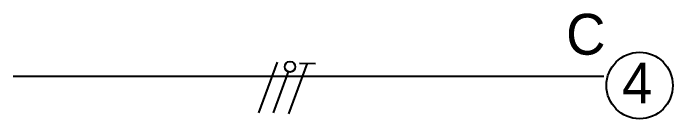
# Model space of a CAD drawing. Header units: millimetres. Extents: x -3588 to 75209, y -3737 to 38254.
# Drawn here: x 75024.3 to 75209.4, y 36576.3 to 36605.8 of the extents above; entities that cross this region are included whole.
import ezdxf

# ---------------------------------------------------------------- set-up
doc = ezdxf.new("R2010")
doc.units = ezdxf.units.MM
doc.layers.add('RED BT', color=255, linetype='Continuous')

# ---------------------------------------------------------------- blocks, each defined once
blk = doc.blocks.new('monofasico')
at = {"layer": 'RED BT', "color": 18, "ltscale": 0.15, "true_color": 0x000000}
blk.add_lwpolyline([(5450.135, 3489.834), (5450.481, 3490.773)], dxfattribs=at)
at = {"layer": 'RED BT', "color": 3, "ltscale": 0.15}
for points in [[(5450.693, 3489.817), (5451.038, 3490.755)], [(5450.888, 3490.756), (5451.188, 3490.751)]]:
    blk.add_lwpolyline(points, dxfattribs=at)
at = {"layer": 'RED BT', "color": 9, "ltscale": 0.15, "true_color": 0xc7c8ca}
blk.add_lwpolyline([(5450.408, 3489.835), (5450.693, 3490.61)], dxfattribs=at)
blk.add_circle((5450.714, 3490.687), 0.0973, dxfattribs=at)

msp = doc.modelspace()

# ---------------------------------------------------------------- linework, layer by layer
msp.add_line((75024.278, 36588.187), (75190.009, 36588.2))
at = {"ltscale": 0.15}
msp.add_circle((75200.069, 36585.591), 9.312, dxfattribs=at)

# ---------------------------------------------------------------- block references
at = {"layer": 'RED BT', "color": 6, "xscale": 15.10011322645952, "yscale": 15.10011322645952, "zscale": 15.10011322645952}
msp.add_blockref('monofasico', (-7204.437, -16118.941), dxfattribs=at)

# ---------------------------------------------------------------- texts
at = {"ltscale": 0.15, "char_height": 11.438, "attachment_point": 1}
for s, width, insert in [('C', 12.05698, (75179.435, 36605.652)), ('4', 15.04387, (75195.106, 36591.994))]:
    msp.add_mtext_dynamic_manual_height_columns(s, width=width, gutter_width=57.19, heights=[0], dxfattribs=dict(at, insert=insert))

doc.saveas('drawing.dxf')
